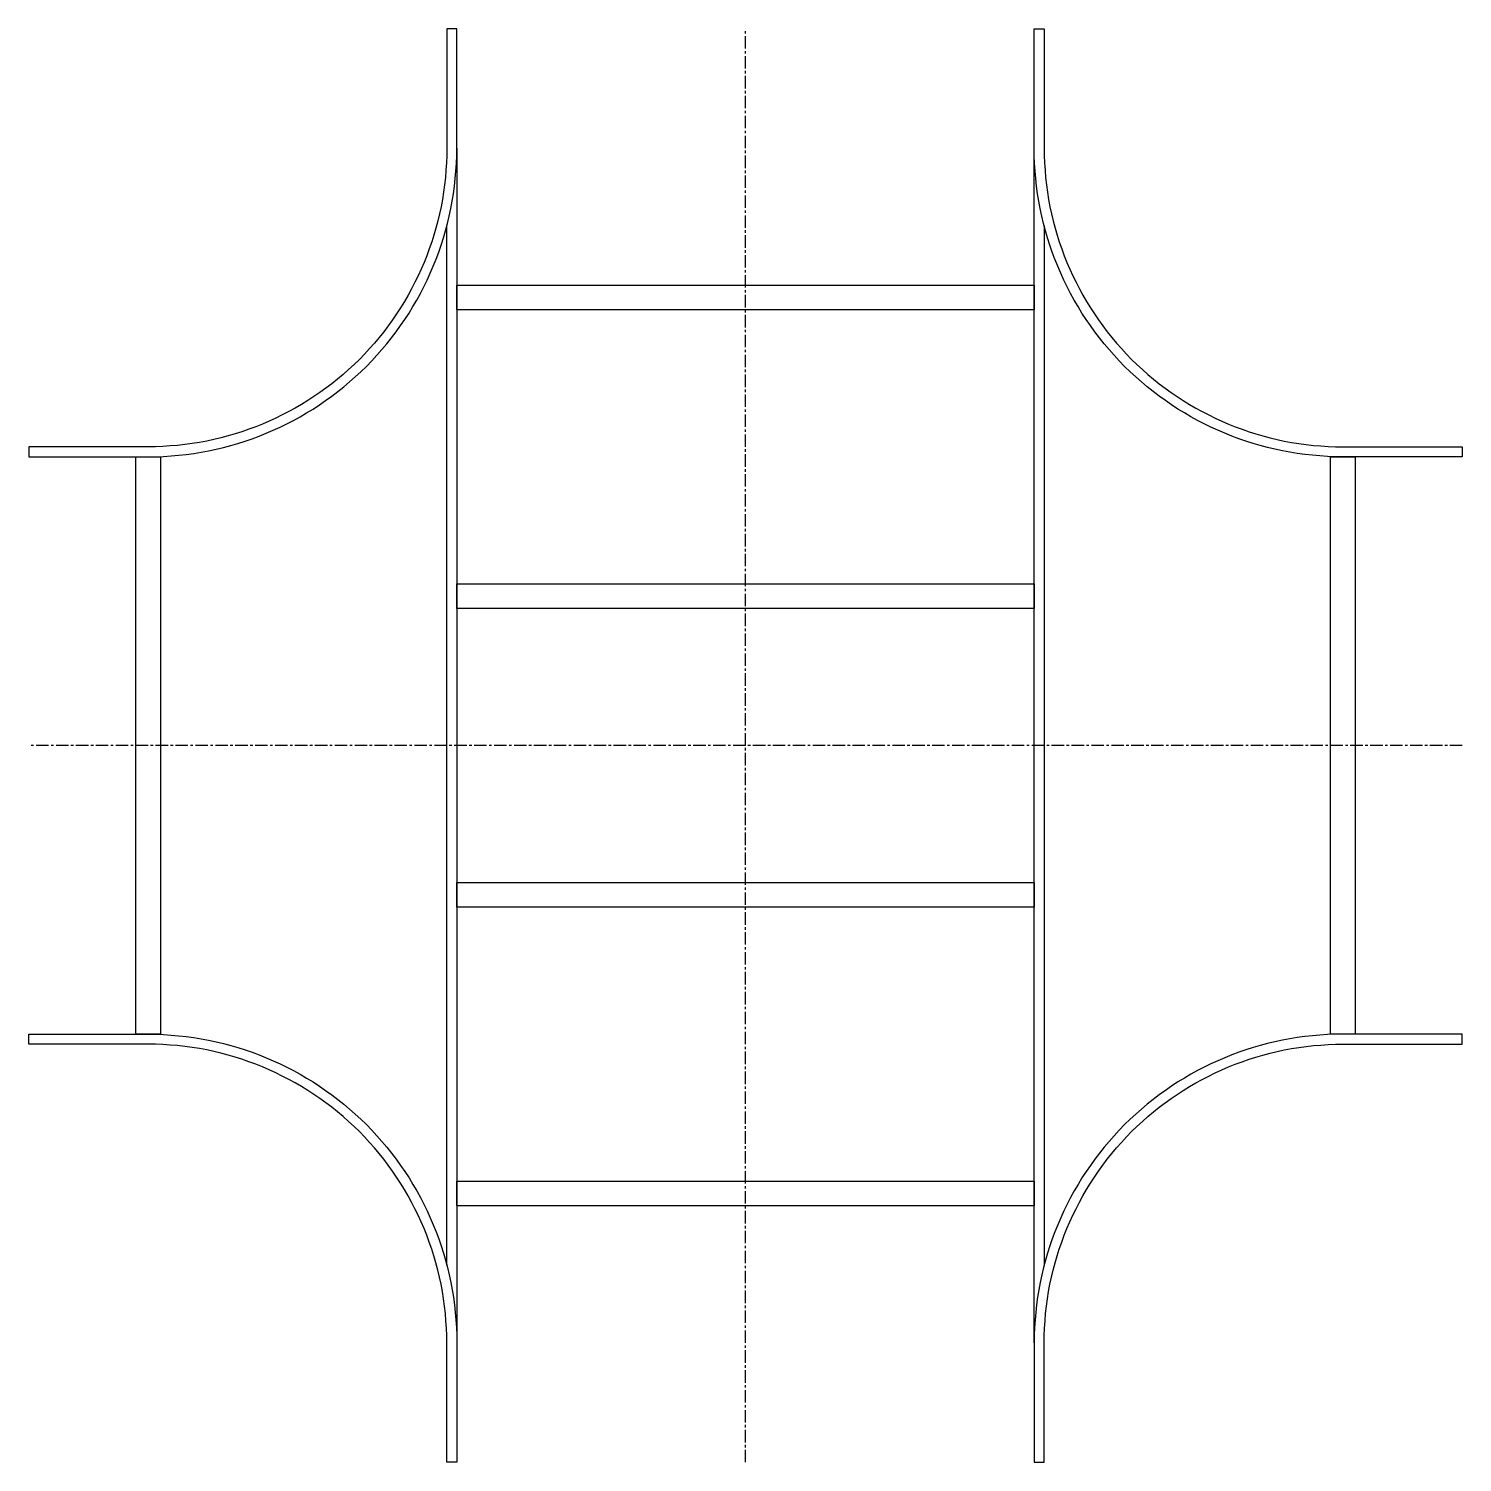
# Model space of a CAD drawing. Header units: millimetres. Extents: x -72 to 72, y -72 to 72.
import ezdxf

# ---------------------------------------------------------------- set-up
doc = ezdxf.new("R2010")
doc.units = ezdxf.units.MM
doc.linetypes.add('CENTER', pattern=[2, 1.25, -0.25, 0.25, -0.25])
doc.layers.get('Defpoints').update_dxf_attribs({"color": 40})

msp = doc.modelspace()

# ---------------------------------------------------------------- linework, layer by layer
at = {"color": 118, "linetype": 'ByBlock', "true_color": 0x0c642f}
for points in [[(72, 30), (72, 29), (60, 29, -0.414214), (29, 60), (29, 72), (30, 72), (30, 60, 0.414214), (60, 30)], [(-72, 30), (-72, 29), (-60, 29, 0.414214), (-29, 60), (-29, 72), (-30, 72), (-30, 60, -0.414214), (-60, 30)], [(-72, -30), (-72, -29), (-60, -29, -0.414214), (-29, -60), (-29, -72), (-30, -72), (-30, -60, 0.414214), (-60, -30)], [(72, -30), (72, -29), (60, -29, 0.414214), (29, -60), (29, -72), (30, -72), (30, -60, -0.414214), (60, -30)]]:
    msp.add_lwpolyline(points, format="xyb", close=True, dxfattribs=at)
for points in [[(-29, 60), (-29, 60), (-29, -60), (-29, -60)], [(29, -60), (29, -60), (29, 60), (29, 60)], [(-30, -52.19), (-30, 52.19)], [(30, 52.19), (30, -52.19)]]:
    msp.add_lwpolyline(points, dxfattribs=at)
for points in [[(29, 46.25), (29, 43.75), (-29, 43.75), (-29, 46.25)], [(-61.25, 29), (-58.75, 29), (-58.75, -29), (-61.25, -29)], [(61.25, -29), (58.75, -29), (58.75, 29), (61.25, 29)], [(29, 16.25), (29, 13.75), (-29, 13.75), (-29, 16.25)], [(29, -13.75), (29, -16.25), (-29, -16.25), (-29, -13.75)], [(29, -43.75), (29, -46.25), (-29, -46.25), (-29, -43.75)]]:
    msp.add_lwpolyline(points, close=True, dxfattribs=at)
at = {"layer": 'Defpoints', "color": 1, "linetype": 'CENTER'}
for p, q in [((0, -72), (0, 72)), ((72, 0), (-72, 0))]:
    msp.add_line(p, q, dxfattribs=at)

doc.saveas('drawing.dxf')
